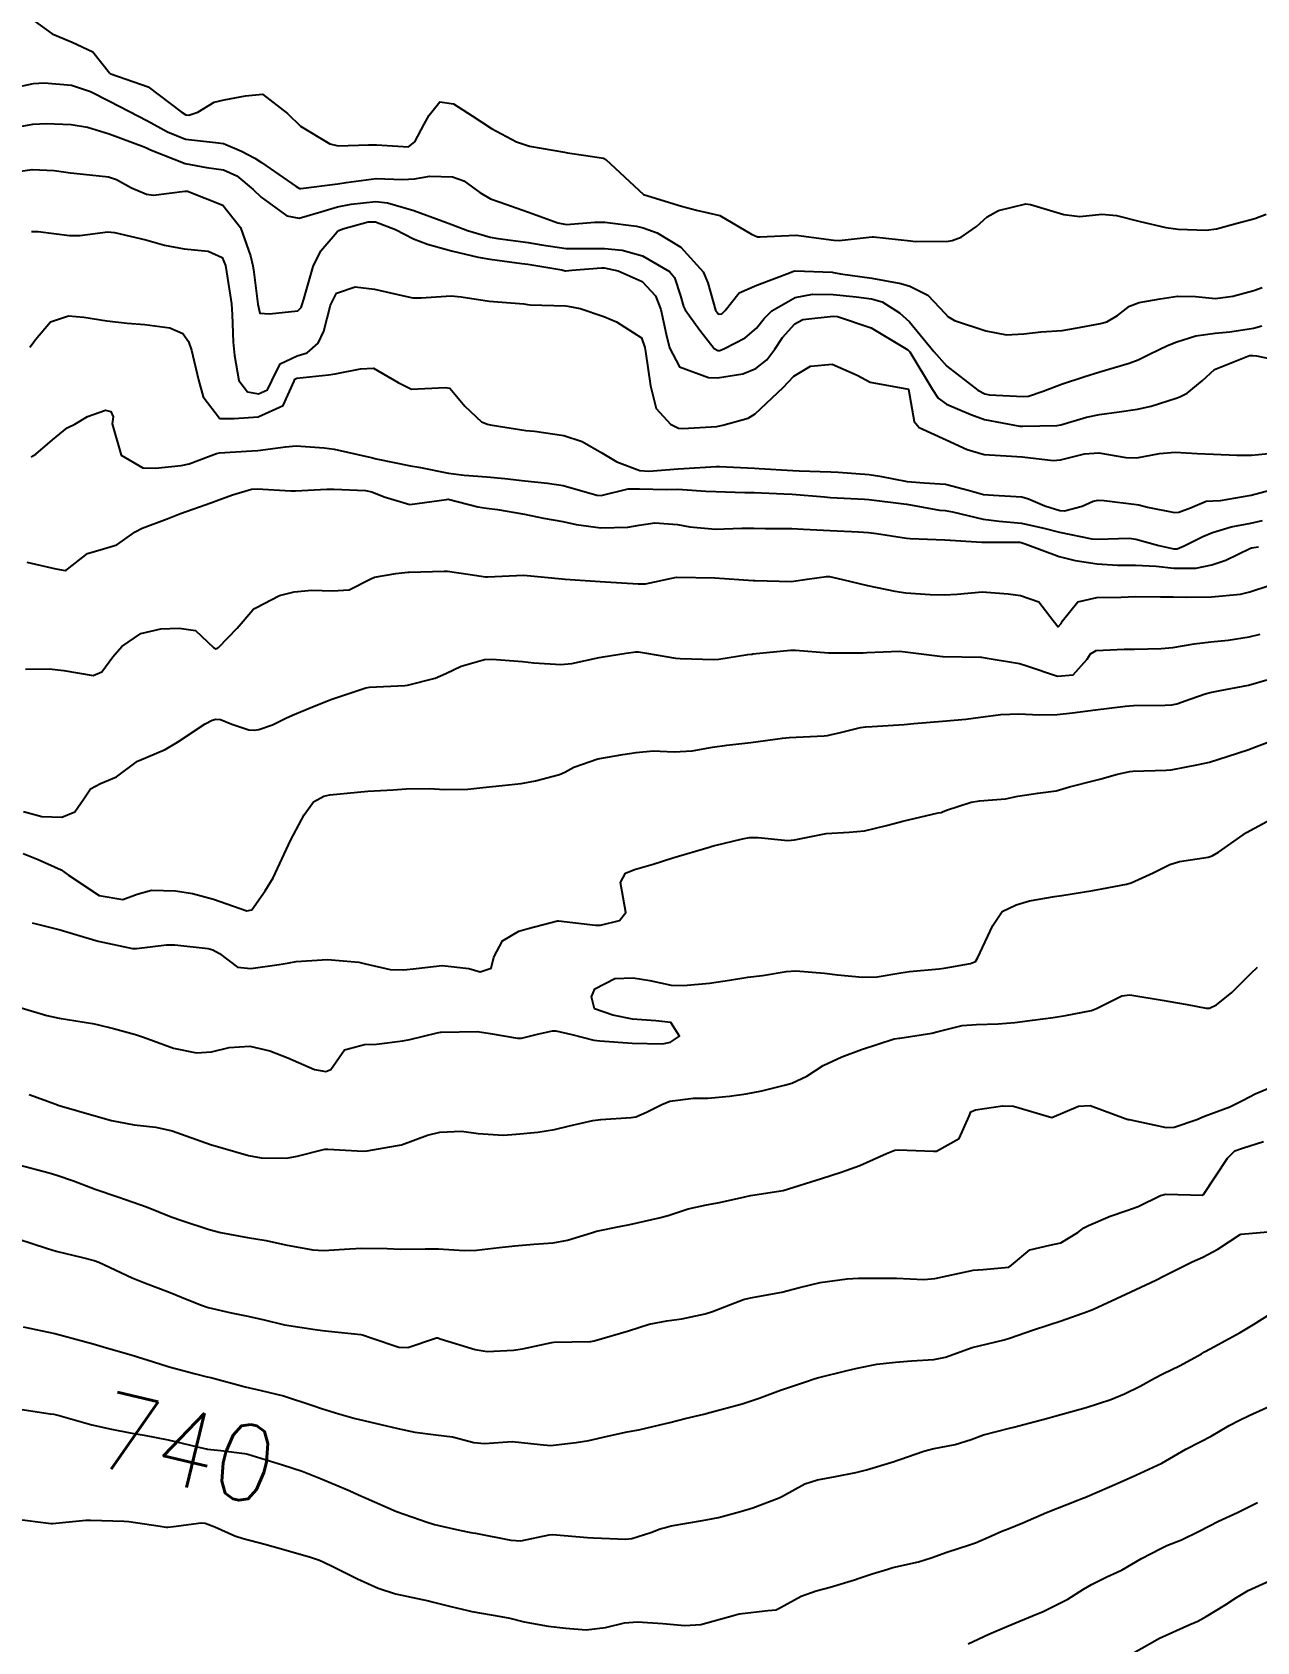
# Model space of a CAD drawing. Header units: metres. Extents: x 318500 to 325275, y 7408834 to 7428799.
# Drawn here: x 322112.1 to 322176.2, y 7417319.9 to 7417404.1 of the extents above; entities that cross this region are included whole.
import ezdxf
from ezdxf.enums import TextEntityAlignment as Align

# ---------------------------------------------------------------- set-up
doc = ezdxf.new("R2010")
doc.units = ezdxf.units.M
doc.header["$MEASUREMENT"] = 0
for name, color, linetype in [('Cotas', 45, 'Continuous'), ('Curvas de Nivel 1m', 11, 'Continuous'), ('Curvas de Nivel 5m', 15, 'Continuous')]:
    doc.layers.add(name, color=color, linetype=linetype)
doc.styles.add('Style-STANDARD', font='STANDARD.shx')

msp = doc.modelspace()

# ---------------------------------------------------------------- linework, layer by layer
at = {"layer": 'Curvas de Nivel 1m', "flags": 128}
for points, elevation in [([(322112.17, 7417404.714), (322113.118, 7417404.03), (322114.156, 7417403.597), (322115.235, 7417403.087), (322116.106, 7417401.991), (322116.14, 7417401.962), (322116.185, 7417401.943), (322118.129, 7417401.254), (322119.87, 7417399.942), (322120.108, 7417399.798), (322120.265, 7417399.781), (322120.736, 7417399.931), (322121.584, 7417400.452), (322122.12, 7417400.571), (322123.23, 7417400.786), (322124.125, 7417400.87), (322125.421, 7417399.867), (322126.1, 7417399.198), (322127.648, 7417398.276), (322128.085, 7417398.171), (322129.673, 7417398.219), (322130.086, 7417398.223), (322131.756, 7417398.112), (322132.089, 7417398.378), (322132.578, 7417399.298), (322132.837, 7417399.769), (322133.404, 7417400.478), (322134.119, 7417400.374), (322135.086, 7417399.735), (322136.1, 7417399.075), (322137.42, 7417398.377), (322138.087, 7417398.15), (322139.92, 7417397.834), (322140.082, 7417397.809), (322141.044, 7417397.656), (322141.965, 7417397.528), (322142.078, 7417397.461), (322144.06, 7417395.62), (322146.051, 7417395.014), (322146.827, 7417394.799), (322148.044, 7417394.52), (322149.704, 7417393.543), (322150.028, 7417393.404), (322150.165, 7417393.401), (322152.03, 7417393.49), (322152.05, 7417393.489), (322154.026, 7417393.228), (322154.29, 7417393.214), (322156.029, 7417393.401), (322156.088, 7417393.4), (322158.026, 7417393.191), (322158.284, 7417393.168), (322160.027, 7417393.182), (322160.214, 7417393.211), (322160.677, 7417393.394), (322161.477, 7417393.947), (322162.046, 7417394.455), (322162.63, 7417394.793), (322164.057, 7417395.131), (322164.31, 7417395.093), (322166.049, 7417394.572), (322166.889, 7417394.47), (322168.049, 7417394.592), (322168.807, 7417394.53), (322170.044, 7417394.206), (322171.389, 7417393.901), (322172.039, 7417393.814), (322173.503, 7417393.76), (322174.039, 7417393.831), (322175.127, 7417394.12), (322176.048, 7417394.358), (322176.647, 7417394.585)], 723), ([(322110.997, 7417401.187), (322112.131, 7417401.429), (322112.696, 7417401.47), (322114.13, 7417401.349), (322115.113, 7417401.018), (322116.118, 7417400.499), (322117.133, 7417399.975), (322118.103, 7417399.474), (322119.147, 7417398.897), (322120.089, 7417398.514), (322121.657, 7417398.346), (322122.086, 7417398.289), (322123.013, 7417397.896), (322123.713, 7417397.522), (322124.074, 7417397.299), (322125.883, 7417396.041), (322126.061, 7417395.937), (322126.132, 7417395.93), (322128.063, 7417396.177), (322128.491, 7417396.251), (322130.067, 7417396.453), (322131.44, 7417396.413), (322132.067, 7417396.439), (322132.874, 7417396.574), (322134.068, 7417396.544), (322134.657, 7417396.333), (322135.485, 7417395.729), (322136.055, 7417395.401), (322136.554, 7417395.214), (322138.045, 7417394.696), (322139.582, 7417394.131), (322140.036, 7417394.055), (322141.51, 7417394.176), (322142.038, 7417394.181), (322143.699, 7417393.96), (322144.034, 7417393.875), (322144.774, 7417393.609), (322146.019, 7417392.858), (322147.173, 7417391.572), (322147.43, 7417391.004), (322147.822, 7417389.562), (322147.977, 7417389.367), (322148.156, 7417389.379), (322148.323, 7417389.557), (322149.066, 7417390.473), (322149.993, 7417390.879), (322151.706, 7417391.514), (322151.909, 7417391.603), (322152.002, 7417391.619), (322153.927, 7417391.555), (322154.001, 7417391.545), (322154.374, 7417391.476), (322155.998, 7417391.237), (322157.525, 7417390.967), (322157.994, 7417390.832), (322158.929, 7417390.355), (322159.837, 7417389.402), (322159.978, 7417389.238), (322160.341, 7417389.029), (322161.966, 7417388.479), (322163.056, 7417388.271), (322163.965, 7417388.326), (322164.864, 7417388.439), (322165.968, 7417388.513), (322166.658, 7417388.625), (322167.974, 7417388.872), (322168.306, 7417388.964), (322168.863, 7417389.287), (322169.49, 7417389.775), (322169.991, 7417389.973), (322171.089, 7417390.158), (322171.996, 7417390.306), (322172.949, 7417390.277), (322173.995, 7417390.188), (322174.894, 7417390.309), (322176.001, 7417390.605), (322176.436, 7417390.751)], 724), ([(322110.741, 7417396.734), (322112.069, 7417396.928), (322113.224, 7417396.873), (322114.067, 7417396.761), (322114.746, 7417396.689), (322116.066, 7417396.548), (322116.483, 7417396.402), (322117.267, 7417395.972), (322118.055, 7417395.638), (322118.417, 7417395.594), (322120.058, 7417395.796), (322120.202, 7417395.793), (322122.047, 7417395.061), (322122.976, 7417393.896), (322123.484, 7417392.412), (322123.616, 7417391.886), (322123.674, 7417391.562), (322123.872, 7417389.882), (322123.973, 7417389.419), (322124.478, 7417389.37), (322125.975, 7417389.528), (322126.135, 7417389.7), (322126.192, 7417389.857), (322126.276, 7417390.148), (322126.77, 7417391.848), (322127.175, 7417392.681), (322128.028, 7417393.675), (322128.113, 7417393.745), (322128.326, 7417393.826), (322129.644, 7417394.197), (322130.036, 7417394.194), (322131.083, 7417393.789), (322132.023, 7417393.294), (322132.758, 7417393.029), (322134.014, 7417392.67), (322135.401, 7417392.338), (322136.008, 7417392.231), (322137.69, 7417392.018), (322138.004, 7417391.975), (322139.782, 7417391.673), (322139.965, 7417391.636), (322140, 7417391.634), (322140.315, 7417391.665), (322141.854, 7417391.79), (322142.002, 7417391.783), (322142.725, 7417391.633), (322143.994, 7417391.07), (322144.692, 7417390.314), (322144.965, 7417389.605), (322145.247, 7417388.315), (322145.421, 7417387.598), (322145.935, 7417386.598), (322147.455, 7417386.039), (322147.927, 7417386.027), (322149.247, 7417386.23), (322149.935, 7417386.514), (322150.511, 7417386.962), (322150.925, 7417387.525), (322151.334, 7417388.145), (322151.97, 7417388.857), (322152.399, 7417389.078), (322153.977, 7417389.261), (322154.211, 7417389.243), (322155.968, 7417388.636), (322157.891, 7417387.491), (322157.95, 7417387.443), (322157.989, 7417387.39), (322159.187, 7417385.411), (322159.473, 7417384.964), (322159.913, 7417384.651), (322161.193, 7417384.102), (322161.907, 7417383.851), (322163.751, 7417383.504), (322163.902, 7417383.495), (322165.69, 7417383.537), (322165.904, 7417383.567), (322167.24, 7417383.977), (322167.912, 7417384.115), (322168.95, 7417384.249), (322169.917, 7417384.389), (322170.628, 7417384.551), (322171.926, 7417384.956), (322172.131, 7417385.034), (322172.501, 7417385.234), (322173.287, 7417385.876), (322173.942, 7417386.467), (322175.778, 7417387.193), (322175.94, 7417387.201), (322176.139, 7417387.187), (322177.642, 7417386.859)], 726), ([(322112.025, 7417393.694), (322112.374, 7417393.687), (322114.022, 7417393.473), (322114.555, 7417393.479), (322116.025, 7417393.66), (322116.367, 7417393.642), (322118.019, 7417393.242), (322118.999, 7417392.967), (322120.013, 7417392.779), (322121.282, 7417392.65), (322122.006, 7417392.327), (322122.181, 7417391.907), (322122.435, 7417390.354), (322122.491, 7417389.902), (322122.527, 7417389.346), (322122.583, 7417387.901), (322122.647, 7417387.191), (322122.885, 7417385.896), (322123.327, 7417385.302), (322123.913, 7417385.195), (322124.384, 7417385.406), (322124.601, 7417385.873), (322125.039, 7417386.763), (322125.94, 7417387.174), (322126.459, 7417387.335), (322127.025, 7417387.844), (322127.321, 7417388.478), (322127.676, 7417389.835), (322127.986, 7417390.466), (322128.961, 7417390.787), (322129.989, 7417390.674), (322131.435, 7417390.336), (322131.984, 7417390.217), (322132.43, 7417390.219), (322133.986, 7417390.327), (322134.516, 7417390.273), (322135.983, 7417390.035), (322137.789, 7417389.895), (322137.982, 7417389.865), (322138.128, 7417389.845), (322139.981, 7417389.792), (322140.096, 7417389.783), (322140.747, 7417389.659), (322141.974, 7417389.246), (322142.64, 7417388.963), (322143.957, 7417388.116), (322144.122, 7417387.617), (322144.161, 7417387.402), (322144.417, 7417385.613), (322144.72, 7417384.42), (322145.476, 7417383.596), (322145.897, 7417383.398), (322146.111, 7417383.373), (322147.899, 7417383.49), (322147.963, 7417383.495), (322148.217, 7417383.557), (322149.53, 7417383.918), (322149.906, 7417384.144), (322151.359, 7417385.518), (322151.629, 7417385.81), (322151.929, 7417386.117), (322152.794, 7417386.641), (322153.939, 7417386.749), (322155.231, 7417386.167), (322155.925, 7417385.798), (322157.92, 7417385.43), (322158.226, 7417383.748), (322158.48, 7417383.421), (322159.891, 7417382.785), (322160.996, 7417382.276), (322161.88, 7417382.014), (322163.314, 7417381.923), (322163.878, 7417381.891), (322165.494, 7417381.707), (322165.876, 7417381.731), (322167.137, 7417382.052), (322167.882, 7417382.109), (322169.292, 7417381.865), (322169.879, 7417381.838), (322171.064, 7417382.07), (322171.883, 7417382.139), (322173.035, 7417382.076), (322173.882, 7417382.042), (322175.102, 7417381.982), (322175.882, 7417381.974), (322176.973, 7417382.084)], 727), ([(322111.944, 7417387.63), (322112.123, 7417387.863), (322112.244, 7417388.037), (322113.03, 7417388.963), (322113.969, 7417389.264), (322114.778, 7417389.198), (322115.965, 7417389.006), (322117.041, 7417388.896), (322117.963, 7417388.822), (322119.267, 7417388.64), (322119.956, 7417388.347), (322120.243, 7417387.936), (322120.402, 7417387.475), (322120.774, 7417385.927), (322121.016, 7417385.029), (322121.866, 7417383.911), (322121.9, 7417383.894), (322121.918, 7417383.892), (322122.636, 7417383.899), (322123.901, 7417383.979), (322125.198, 7417384.576), (322125.769, 7417385.862), (322125.82, 7417385.963), (322125.922, 7417386.005), (322127.577, 7417386.184), (322127.926, 7417386.244), (322129.245, 7417386.496), (322129.931, 7417386.53), (322131.219, 7417385.787), (322131.917, 7417385.434), (322133.686, 7417385.522), (322133.917, 7417385.491), (322134.708, 7417384.538), (322135.584, 7417383.725), (322135.898, 7417383.61), (322136.041, 7417383.575), (322137.894, 7417383.272), (322138.346, 7417383.24), (322139.89, 7417383.012), (322140.844, 7417382.698), (322141.877, 7417382.112), (322142.654, 7417381.632), (322143.863, 7417381.183), (322144.329, 7417381.147), (322145.865, 7417381.266), (322146.167, 7417381.284), (322147.867, 7417381.381), (322148.042, 7417381.384), (322149.866, 7417381.299), (322150.115, 7417381.288), (322151.865, 7417381.18), (322152.204, 7417381.166), (322153.865, 7417381.113), (322154.245, 7417381.096), (322155.863, 7417380.967), (322156.43, 7417380.883), (322157.858, 7417380.604), (322158.748, 7417380.525), (322159.856, 7417380.47), (322161.116, 7417380.129), (322161.855, 7417379.928), (322162.368, 7417379.885), (322163.854, 7417379.794), (322164.211, 7417379.702), (322165.056, 7417379.332), (322165.847, 7417379.091), (322166.091, 7417379.073), (322167.008, 7417379.308), (322167.589, 7417379.566), (322167.853, 7417379.631), (322168.161, 7417379.603), (322169.851, 7417379.404), (322169.971, 7417379.388), (322170.424, 7417379.261), (322171.846, 7417378.979), (322172.079, 7417379.006), (322172.683, 7417379.232), (322173.508, 7417379.569), (322173.854, 7417379.597), (322174.257, 7417379.617), (322175.857, 7417379.891), (322176.832, 7417380.148)], 728), ([(322112.017, 7417381.889), (322112.253, 7417382.036), (322113.128, 7417382.781), (322113.891, 7417383.415), (322114.298, 7417383.609), (322114.968, 7417384.004), (322115.904, 7417384.343), (322116.179, 7417384.262), (322116.296, 7417383.984), (322116.258, 7417383.621), (322116.724, 7417381.977), (322117.86, 7417381.323), (322118.519, 7417381.295), (322119.862, 7417381.435), (322120.274, 7417381.523), (322121.29, 7417381.919), (322121.709, 7417382.076), (322121.873, 7417382.095), (322123.556, 7417382.204), (322123.875, 7417382.234), (322125.327, 7417382.417), (322125.879, 7417382.463), (322127.346, 7417382.37), (322127.877, 7417382.289), (322129.809, 7417381.862), (322129.871, 7417381.846), (322130.062, 7417381.798), (322131.865, 7417381.416), (322132.292, 7417381.345), (322133.859, 7417381.047), (322134.668, 7417380.928), (322135.857, 7417380.842), (322136.801, 7417380.765), (322137.854, 7417380.639), (322139.027, 7417380.508), (322139.851, 7417380.388), (322141.607, 7417379.88), (322141.844, 7417379.875), (322143.259, 7417380.215), (322143.849, 7417380.218), (322145.256, 7417380.192), (322145.849, 7417380.195), (322147.315, 7417380.101), (322147.848, 7417380.078), (322149.357, 7417380.035), (322149.847, 7417380.019), (322151.4, 7417379.963), (322151.846, 7417379.937), (322153.536, 7417379.794), (322153.844, 7417379.771), (322155.622, 7417379.684), (322155.843, 7417379.666), (322157.684, 7417379.432), (322157.823, 7417379.414), (322157.84, 7417379.409), (322159.54, 7417379.108), (322159.837, 7417379.079), (322160.22, 7417379.013), (322161.839, 7417378.627), (322162.674, 7417378.531), (322163.836, 7417378.418), (322165.01, 7417378.155), (322165.829, 7417377.947), (322167.524, 7417377.604), (322167.824, 7417377.581), (322169.469, 7417377.632), (322169.825, 7417377.583), (322171.023, 7417377.252), (322171.818, 7417377.077), (322171.978, 7417377.078), (322172.346, 7417377.235), (322173.322, 7417377.731), (322173.831, 7417377.936), (322174.81, 7417378.23), (322175.838, 7417378.417), (322176.453, 7417378.569)], 729), ([(322111.721, 7417370.775), (322112.948, 7417370.802), (322113.72, 7417370.711), (322115.266, 7417370.448), (322115.72, 7417370.647), (322116.279, 7417371.435), (322116.752, 7417371.975), (322117.747, 7417372.654), (322118.807, 7417372.892), (322119.75, 7417372.929), (322120.62, 7417372.799), (322121.551, 7417371.913), (322121.678, 7417371.849), (322121.739, 7417371.863), (322121.818, 7417371.909), (322122.787, 7417372.931), (322123.61, 7417373.882), (322123.693, 7417373.949), (322123.762, 7417373.994), (322125.006, 7417374.633), (322125.774, 7417374.826), (322126.706, 7417374.916), (322127.776, 7417374.878), (322128.654, 7417374.939), (322129.786, 7417375.505), (322129.987, 7417375.598), (322131.103, 7417375.787), (322131.716, 7417375.856), (322131.791, 7417375.861), (322133.634, 7417375.911), (322133.792, 7417375.906), (322134.991, 7417375.732), (322135.789, 7417375.62), (322135.889, 7417375.619), (322137.79, 7417375.7), (322139.788, 7417375.51), (322139.962, 7417375.492), (322141.786, 7417375.362), (322142.075, 7417375.348), (322143.784, 7417375.247), (322144.157, 7417375.242), (322145.79, 7417375.59), (322147.79, 7417375.56), (322149.788, 7417375.428), (322149.905, 7417375.421), (322151.788, 7417375.379), (322151.913, 7417375.383), (322152.625, 7417375.497), (322153.639, 7417375.635), (322153.792, 7417375.625), (322154.464, 7417375.473), (322155.787, 7417375.164), (322157.208, 7417374.863), (322157.783, 7417374.774), (322159.058, 7417374.686), (322159.783, 7417374.667), (322160.468, 7417374.709), (322161.785, 7417374.832), (322163.143, 7417374.719), (322163.783, 7417374.631), (322164.75, 7417374.306), (322165.493, 7417373.324), (322165.765, 7417373), (322165.915, 7417373.171), (322165.99, 7417373.318), (322166.792, 7417374.298), (322167.782, 7417374.538), (322169.059, 7417374.557), (322169.783, 7417374.582), (322171.105, 7417374.572), (322171.783, 7417374.56), (322172.461, 7417374.556), (322173.783, 7417374.564), (322175.301, 7417374.713), (322175.786, 7417374.822), (322176.855, 7417375.174)], 731), ([(322111.62, 7417363.342), (322112.574, 7417363.067), (322113.616, 7417363.045), (322114.302, 7417363.321), (322114.768, 7417363.999), (322115.118, 7417364.514), (322115.642, 7417364.796), (322116.477, 7417365.149), (322117.58, 7417365.961), (322117.66, 7417366.006), (322119.032, 7417366.581), (322119.67, 7417366.965), (322121.119, 7417367.918), (322121.489, 7417368.107), (322121.684, 7417368.165), (322121.924, 7417368.147), (322122.522, 7417367.897), (322123.4, 7417367.607), (322123.677, 7417367.591), (322123.921, 7417367.634), (322124.635, 7417367.87), (322125.339, 7417368.21), (322125.688, 7417368.371), (322126.613, 7417368.765), (322127.701, 7417369.201), (322129.528, 7417369.803), (322129.711, 7417369.834), (322131.564, 7417369.93), (322131.713, 7417369.949), (322133.163, 7417370.313), (322133.722, 7417370.563), (322134.518, 7417370.948), (322135.734, 7417371.287), (322136.139, 7417371.311), (322137.732, 7417371.183), (322138.31, 7417371.113), (322139.73, 7417371.02), (322140.309, 7417371.084), (322141.736, 7417371.391), (322141.945, 7417371.43), (322143.147, 7417371.626), (322143.664, 7417371.698), (322143.741, 7417371.696), (322143.803, 7417371.682), (322144.216, 7417371.613), (322145.737, 7417371.362), (322145.984, 7417371.338), (322147.736, 7417371.286), (322147.996, 7417371.298), (322149.515, 7417371.542), (322149.712, 7417371.569), (322149.74, 7417371.574), (322149.779, 7417371.578), (322151.743, 7417371.772), (322152.006, 7417371.77), (322153.742, 7417371.641), (322155.558, 7417371.646), (322155.743, 7417371.654), (322157.459, 7417371.719), (322157.744, 7417371.697), (322159.699, 7417371.442), (322159.741, 7417371.439), (322161.702, 7417371.419), (322161.741, 7417371.414), (322161.936, 7417371.377), (322163.736, 7417371.079), (322164.116, 7417370.963), (322165.726, 7417370.415), (322166.548, 7417370.492), (322167.275, 7417371.305), (322167.455, 7417371.593), (322167.747, 7417371.764), (322169.205, 7417371.821), (322169.748, 7417371.832), (322171.139, 7417371.86), (322171.75, 7417371.909), (322172.879, 7417372.103), (322173.755, 7417372.212), (322174.662, 7417372.301), (322175.759, 7417372.475), (322176.332, 7417372.611)], 732), ([(322111.591, 7417361.14), (322112.38, 7417360.82), (322113.583, 7417360.284), (322113.961, 7417360.006), (322115.564, 7417358.936), (322116.804, 7417358.729), (322117.566, 7417359.003), (322118.302, 7417359.216), (322119.569, 7417359.176), (322120.453, 7417359.035), (322121.563, 7417358.745), (322123.298, 7417358.139), (322123.555, 7417358.188), (322124.259, 7417359.18), (322124.673, 7417359.864), (322125.6, 7417361.86), (322126.303, 7417363.167), (322126.793, 7417363.843), (322127.326, 7417364.144), (322127.636, 7417364.208), (322129.099, 7417364.347), (322129.639, 7417364.391), (322130.965, 7417364.461), (322131.641, 7417364.515), (322132.865, 7417364.539), (322133.641, 7417364.493), (322134.87, 7417364.504), (322135.643, 7417364.584), (322136.655, 7417364.7), (322137.647, 7417364.804), (322138.399, 7417364.938), (322139.654, 7417365.263), (322139.935, 7417365.387), (322140.409, 7417365.659), (322141.664, 7417366.09), (322142.982, 7417366.312), (322143.668, 7417366.425), (322144.568, 7417366.505), (322145.669, 7417366.464), (322146.602, 7417366.508), (322147.671, 7417366.694), (322148.418, 7417366.807), (322149.674, 7417366.949), (322151.331, 7417367.17), (322151.677, 7417367.2), (322153.504, 7417367.299), (322153.688, 7417367.315), (322153.826, 7417367.341), (322154.366, 7417367.473), (322155.421, 7417367.735), (322155.693, 7417367.771), (322156.021, 7417367.783), (322157.695, 7417367.888), (322158.207, 7417367.935), (322159.697, 7417368.065), (322160.919, 7417368.167), (322161.699, 7417368.264), (322162.75, 7417368.414), (322163.701, 7417368.446), (322164.766, 7417368.399), (322165.701, 7417368.419), (322166.512, 7417368.502), (322167.704, 7417368.65), (322169.276, 7417368.847), (322169.706, 7417368.876), (322171.356, 7417368.895), (322171.707, 7417368.916), (322171.971, 7417368.974), (322172.704, 7417369.23), (322173.446, 7417369.491), (322173.715, 7417369.564), (322174.143, 7417369.641), (322175.721, 7417369.949), (322176.669, 7417370.233)], 733), ([(322112.061, 7417357.513), (322113.537, 7417357.135), (322114.754, 7417356.775), (322115.528, 7417356.554), (322117.32, 7417356.166), (322117.523, 7417356.162), (322119.103, 7417356.359), (322119.526, 7417356.362), (322121.277, 7417356.159), (322121.523, 7417356.097), (322121.868, 7417355.905), (322122.814, 7417355.191), (322123.512, 7417355.115), (322124.988, 7417355.331), (322125.516, 7417355.418), (322125.883, 7417355.479), (322127.518, 7417355.585), (322129.153, 7417355.442), (322129.516, 7417355.358), (322130.797, 7417355.065), (322131.513, 7417355.049), (322132.156, 7417355.121), (322133.515, 7417355.282), (322134.909, 7417355.124), (322135.512, 7417354.94), (322136.086, 7417355.142), (322136.226, 7417355.713), (322136.673, 7417356.569), (322137.54, 7417357.064), (322138.019, 7417357.217), (322139.549, 7417357.609), (322139.605, 7417357.614), (322141.546, 7417357.381), (322141.8, 7417357.383), (322142.807, 7417357.627), (322143.131, 7417358.049), (322142.855, 7417359.627), (322143.11, 7417360.099), (322143.587, 7417360.304), (322144.568, 7417360.584), (322145.593, 7417360.909), (322147.501, 7417361.464), (322147.599, 7417361.502), (322147.644, 7417361.515), (322147.793, 7417361.558), (322149.241, 7417361.909), (322149.606, 7417361.971), (322150.055, 7417361.982), (322151.613, 7417361.816), (322151.956, 7417361.847), (322153.617, 7417362.187), (322154.826, 7417362.259), (322155.619, 7417362.32), (322156.774, 7417362.595), (322157.624, 7417362.823), (322159.483, 7417363.257), (322159.629, 7417363.291), (322159.71, 7417363.319), (322159.92, 7417363.397), (322161.203, 7417363.817), (322161.638, 7417363.886), (322162.996, 7417364.004), (322163.642, 7417364.135), (322164.688, 7417364.291), (322165.647, 7417364.424), (322166.343, 7417364.62), (322167.655, 7417364.955), (322167.93, 7417365.022), (322168.859, 7417365.282), (322169.51, 7417365.424), (322169.663, 7417365.44), (322171.412, 7417365.496), (322171.664, 7417365.522), (322173.105, 7417365.789), (322173.671, 7417365.924), (322174.65, 7417366.23), (322175.681, 7417366.566), (322176.135, 7417366.731), (322177.31, 7417367.166)], 734), ([(322111.915, 7417348.523), (322113.309, 7417348.012), (322113.419, 7417347.974), (322113.473, 7417347.955), (322115.411, 7417347.387), (322116.219, 7417347.167), (322117.405, 7417346.946), (322118.529, 7417346.817), (322119.4, 7417346.628), (322121.39, 7417345.91), (322123.382, 7417345.332), (322124.047, 7417345.203), (322125.38, 7417345.199), (322125.926, 7417345.301), (322127.388, 7417345.663), (322127.543, 7417345.672), (322129.386, 7417345.566), (322129.603, 7417345.58), (322130.79, 7417345.779), (322131.295, 7417345.868), (322131.392, 7417345.897), (322132.759, 7417346.397), (322133.402, 7417346.554), (322134.536, 7417346.6), (322135.402, 7417346.487), (322136.709, 7417346.392), (322137.401, 7417346.442), (322138.528, 7417346.554), (322139.405, 7417346.701), (322140.178, 7417346.889), (322141.413, 7417347.164), (322141.826, 7417347.221), (322143.416, 7417347.318), (322143.659, 7417347.365), (322144.216, 7417347.602), (322145.021, 7417347.999), (322145.429, 7417348.173), (322146.67, 7417348.333), (322147.432, 7417348.329), (322148.552, 7417348.43), (322149.435, 7417348.557), (322150.254, 7417348.712), (322151.443, 7417349.017), (322151.821, 7417349.127), (322152.597, 7417349.493), (322153.456, 7417350.041), (322154.428, 7417350.503), (322155.464, 7417350.885), (322157.182, 7417351.434), (322157.433, 7417351.468), (322157.471, 7417351.472), (322159.145, 7417351.735), (322159.476, 7417351.817), (322160.739, 7417352.129), (322161.482, 7417352.195), (322162.622, 7417352.224), (322163.484, 7417352.285), (322164.414, 7417352.409), (322165.488, 7417352.551), (322166.146, 7417352.658), (322167.494, 7417352.929), (322167.772, 7417353.019), (322168.281, 7417353.288), (322169.086, 7417353.697), (322169.507, 7417353.748), (322171.301, 7417353.445), (322171.503, 7417353.408), (322172.513, 7417353.23), (322173.497, 7417353.042), (322173.67, 7417353.044), (322174.051, 7417353.212), (322174.854, 7417353.855), (322175.52, 7417354.542), (322175.846, 7417354.864), (322176.196, 7417355.18)], 736), ([(322111.372, 7417344.848), (322112.962, 7417344.421), (322113.364, 7417344.309), (322114.22, 7417344.001), (322115.356, 7417343.567), (322116.541, 7417343.162), (322117.349, 7417342.898), (322118.042, 7417342.645), (322119.342, 7417342.124), (322119.895, 7417341.924), (322121.333, 7417341.467), (322121.924, 7417341.308), (322123.328, 7417341.048), (322124.311, 7417340.879), (322125.322, 7417340.663), (322126.753, 7417340.401), (322127.318, 7417340.368), (322128.683, 7417340.446), (322129.32, 7417340.485), (322130.635, 7417340.465), (322131.32, 7417340.433), (322132.626, 7417340.452), (322133.321, 7417340.454), (322134.68, 7417340.369), (322135.32, 7417340.379), (322136.503, 7417340.522), (322137.324, 7417340.609), (322138.319, 7417340.687), (322139.326, 7417340.769), (322140.08, 7417340.908), (322141.335, 7417341.29), (322141.606, 7417341.366), (322142.803, 7417341.618), (322143.342, 7417341.729), (322144.876, 7417342.065), (322145.349, 7417342.198), (322146.394, 7417342.535), (322147.358, 7417342.756), (322148.035, 7417342.875), (322149.365, 7417343.172), (322149.657, 7417343.236), (322151.37, 7417343.51), (322153.376, 7417344.124), (322154.395, 7417344.455), (322155.383, 7417344.806), (322156.776, 7417345.439), (322157.216, 7417345.609), (322157.393, 7417345.623), (322159.242, 7417345.553), (322159.392, 7417345.564), (322160.575, 7417346.216), (322161.098, 7417347.383), (322161.193, 7417347.613), (322161.425, 7417347.73), (322162.847, 7417347.94), (322163.428, 7417347.916), (322165.42, 7417347.32), (322166.828, 7417347.907), (322167.43, 7417347.954), (322169.255, 7417347.272), (322169.419, 7417347.222), (322169.48, 7417347.209), (322171.413, 7417346.797), (322171.829, 7417346.821), (322173.007, 7417347.224), (322173.301, 7417347.342), (322173.423, 7417347.389), (322174.745, 7417347.885), (322175.435, 7417348.222), (322176.058, 7417348.564), (322177.45, 7417349.136)], 737), ([(322111.324, 7417340.981), (322112.868, 7417340.465), (322113.315, 7417340.332), (322114.692, 7417339.996), (322115.308, 7417339.839), (322115.549, 7417339.744), (322117.295, 7417338.939), (322117.998, 7417338.657), (322119.284, 7417338.172), (322119.886, 7417337.924), (322120.878, 7417337.516), (322121.275, 7417337.383), (322122.478, 7417337.098), (322123.271, 7417336.947), (322124.145, 7417336.743), (322125.266, 7417336.473), (322126.875, 7417336.223), (322127.263, 7417336.171), (322127.572, 7417336.134), (322129.262, 7417335.965), (322129.4, 7417335.937), (322129.799, 7417335.792), (322131.253, 7417335.303), (322131.726, 7417335.292), (322133.112, 7417335.751), (322133.223, 7417335.788), (322133.26, 7417335.79), (322133.295, 7417335.784), (322133.41, 7417335.748), (322135.252, 7417335.179), (322135.876, 7417335.085), (322137.252, 7417335.152), (322137.72, 7417335.218), (322139.258, 7417335.548), (322139.366, 7417335.56), (322141.259, 7417335.594), (322141.3, 7417335.599), (322141.484, 7417335.637), (322143.268, 7417336.156), (322144.361, 7417336.512), (322145.276, 7417336.684), (322146.066, 7417336.791), (322147.282, 7417337.05), (322147.668, 7417337.17), (322148.607, 7417337.54), (322149.293, 7417337.8), (322149.651, 7417337.884), (322151.297, 7417338.178), (322152.224, 7417338.421), (322153.302, 7417338.689), (322154.723, 7417338.877), (322155.305, 7417338.908), (322156.791, 7417338.921), (322157.305, 7417338.909), (322158.734, 7417338.838), (322159.305, 7417338.89), (322161.247, 7417339.318), (322161.309, 7417339.33), (322161.841, 7417339.372), (322163.173, 7417339.491), (322163.314, 7417339.596), (322164.27, 7417340.392), (322165.33, 7417340.633), (322165.891, 7417340.755), (322166.793, 7417341.305), (322167.102, 7417341.544), (322167.346, 7417341.677), (322168.477, 7417342.16), (322169.358, 7417342.454), (322169.949, 7417342.673), (322171.104, 7417343.244), (322171.371, 7417343.309), (322173.326, 7417343.264), (322173.371, 7417343.295), (322174.624, 7417345.201), (322175.011, 7417345.58), (322175.398, 7417345.724), (322176.504, 7417346.073)], 738), ([(322111.601, 7417336.372), (322113.26, 7417336.01), (322115.252, 7417335.47), (322115.953, 7417335.276), (322117.244, 7417334.897), (322118.751, 7417334.424), (322119.235, 7417334.28), (322120.618, 7417333.916), (322121.228, 7417333.758), (322121.424, 7417333.71), (322123.22, 7417333.23), (322124.045, 7417333.04), (322125.214, 7417332.756), (322126.81, 7417332.229), (322127.204, 7417332.091), (322128.107, 7417331.816), (322128.968, 7417331.574), (322129.197, 7417331.516), (322130.608, 7417331.193), (322131.193, 7417331.046), (322132.097, 7417330.855), (322133.19, 7417330.724), (322134.06, 7417330.608), (322135.186, 7417330.309), (322135.744, 7417330.268), (322137.19, 7417330.364), (322138.657, 7417330.206), (322139.187, 7417330.161), (322140.532, 7417330.308), (322141.192, 7417330.423), (322142.171, 7417330.65), (322143.199, 7417330.874), (322143.819, 7417330.986), (322145.206, 7417331.302), (322145.43, 7417331.363), (322146.235, 7417331.575), (322147.212, 7417331.806), (322147.537, 7417331.879), (322149.218, 7417332.342), (322150.103, 7417332.639), (322151.225, 7417333.048), (322152.541, 7417333.49), (322153.049, 7417333.666), (322153.234, 7417333.72), (322154.638, 7417334.06), (322155.241, 7417334.212), (322156.271, 7417334.413), (322157.246, 7417334.516), (322158.084, 7417334.581), (322159.249, 7417334.655), (322159.867, 7417334.775), (322161.259, 7417335.278), (322161.329, 7417335.299), (322161.618, 7417335.366), (322162.926, 7417335.695), (322163.267, 7417335.799), (322164.413, 7417336.193), (322165.277, 7417336.477), (322165.907, 7417336.687), (322167.288, 7417337.163), (322167.388, 7417337.199), (322167.613, 7417337.295), (322169.298, 7417338.074), (322170.876, 7417338.817), (322171.308, 7417339.034), (322171.445, 7417339.102), (322171.695, 7417339.236), (322172.774, 7417339.769), (322173.322, 7417340.014), (322174.112, 7417340.425), (322175.279, 7417341.191), (322175.318, 7417341.213), (322175.34, 7417341.219), (322177.135, 7417341.372)], 739), ([(322111.124, 7417326.32), (322113.054, 7417326.078), (322113.121, 7417326.08), (322114.875, 7417326.242), (322115.124, 7417326.244), (322116.885, 7417326.203), (322117.123, 7417326.186), (322118.758, 7417325.935), (322119.079, 7417325.89), (322119.12, 7417325.884), (322119.161, 7417325.888), (322119.465, 7417325.927), (322120.917, 7417326.118), (322121.123, 7417326.088), (322121.621, 7417325.902), (322122.667, 7417325.439), (322123.114, 7417325.293), (322124.238, 7417324.99), (322125.109, 7417324.753), (322126.625, 7417324.314), (322127.103, 7417324.161), (322127.336, 7417324.06), (322127.792, 7417323.82), (322129.091, 7417323.172), (322130.168, 7417322.699), (322131.079, 7417322.401), (322132.798, 7417322.029), (322133.073, 7417321.967), (322133.978, 7417321.736), (322134.867, 7417321.522), (322135.068, 7417321.478), (322136.585, 7417321.217), (322137.064, 7417321.117), (322137.82, 7417320.925), (322139.06, 7417320.707), (322139.999, 7417320.595), (322141.059, 7417320.509), (322142.067, 7417320.632), (322143.063, 7417320.877), (322143.736, 7417320.931), (322145.063, 7417320.843), (322146.228, 7417320.739), (322147.062, 7417320.792), (322148.814, 7417321.281), (322149.068, 7417321.352), (322149.224, 7417321.373), (322150.57, 7417321.515), (322151.015, 7417321.566), (322151.071, 7417321.586), (322152.302, 7417322.272), (322153.086, 7417322.557), (322153.82, 7417322.738), (322155.095, 7417323.121), (322155.336, 7417323.208), (322156.024, 7417323.441), (322156.842, 7417323.695), (322157.105, 7417323.769), (322158.445, 7417324.075), (322159.113, 7417324.272), (322159.935, 7417324.57), (322161.124, 7417324.959), (322161.427, 7417325.065), (322162.107, 7417325.36), (322162.811, 7417325.675), (322163.134, 7417325.795), (322163.911, 7417326.112), (322165.143, 7417326.659), (322166.779, 7417327.296), (322167.046, 7417327.397), (322167.152, 7417327.443), (322168.437, 7417328.001), (322169.166, 7417328.306), (322169.823, 7417328.607), (322171.18, 7417329.24), (322172.44, 7417329.972), (322173.197, 7417330.357), (322173.761, 7417330.652), (322174.708, 7417331.198), (322175.213, 7417331.466), (322175.757, 7417331.723), (322177.222, 7417332.398)], 741), ([(322161.054, 7417319.787), (322162.129, 7417320.29), (322163.063, 7417320.69), (322164.632, 7417321.327), (322164.937, 7417321.457), (322165.073, 7417321.516), (322166.264, 7417322.121), (322167.09, 7417322.636), (322167.495, 7417322.885), (322168.296, 7417323.278), (322168.852, 7417323.524), (322169.106, 7417323.654), (322170.126, 7417324.244), (322171.123, 7417324.773), (322171.442, 7417324.919), (322172.208, 7417325.224), (322173.135, 7417325.673), (322174.141, 7417326.199), (322175.145, 7417326.647), (322176.197, 7417327.174)], 742), ([(322169.621, 7417319.261), (322171.058, 7417320.082), (322172.647, 7417320.797), (322173.068, 7417320.966), (322173.231, 7417321.046), (322173.506, 7417321.206), (322174.473, 7417321.802), (322175.085, 7417322.2), (322175.709, 7417322.563), (322177.004, 7417323.161)], 743)]:
    msp.add_lwpolyline(points, dxfattribs=dict(at, elevation=elevation))
at = {"layer": 'Curvas de Nivel 5m', "flags": 128}
for points, elevation in [([(322111.047, 7417399.104), (322112.099, 7417399.294), (322112.799, 7417399.334), (322114.099, 7417399.283), (322114.959, 7417399.146), (322116.092, 7417398.799), (322117.929, 7417398.115), (322118.081, 7417398.046), (322118.252, 7417397.958), (322120.073, 7417397.24), (322121.185, 7417397.037), (322122.07, 7417396.908), (322122.768, 7417396.601), (322123.624, 7417395.887), (322124.054, 7417395.474), (322125.392, 7417394.514), (322126.038, 7417394.392), (322127.167, 7417394.72), (322128.047, 7417394.969), (322128.761, 7417395.108), (322130.052, 7417395.263), (322130.653, 7417395.192), (322132.045, 7417394.781), (322133.564, 7417394.231), (322134.034, 7417394.048), (322134.842, 7417393.738), (322136.025, 7417393.386), (322136.426, 7417393.314), (322138.021, 7417393.104), (322138.724, 7417392.985), (322140.017, 7417392.804), (322140.883, 7417392.791), (322142.017, 7417392.799), (322142.939, 7417392.708), (322144.012, 7417392.411), (322145.422, 7417391.599), (322145.678, 7417391.276), (322145.987, 7417390.325), (322146.155, 7417389.761), (322146.245, 7417389.586), (322147.013, 7417388.526), (322147.751, 7417387.563), (322147.948, 7417387.451), (322148.054, 7417387.453), (322148.297, 7417387.557), (322149.378, 7417388.126), (322149.966, 7417388.621), (322150.377, 7417389.131), (322150.769, 7417389.528), (322151.987, 7417390.226), (322152.901, 7417390.408), (322153.989, 7417390.392), (322155.183, 7417390.273), (322155.987, 7417390.162), (322156.539, 7417390.005), (322157.454, 7417389.438), (322157.973, 7417388.951), (322159.255, 7417387.41), (322159.939, 7417386.64), (322161.557, 7417385.384), (322161.927, 7417385.195), (322162.158, 7417385.145), (322163.925, 7417385.047), (322164.198, 7417385.074), (322164.969, 7417385.334), (322165.934, 7417385.693), (322167.152, 7417386.094), (322167.94, 7417386.343), (322169.468, 7417386.8), (322169.947, 7417386.968), (322170.532, 7417387.261), (322171.48, 7417387.724), (322171.96, 7417387.913), (322172.962, 7417388.233), (322173.967, 7417388.368), (322174.74, 7417388.437), (322175.972, 7417388.628), (322176.411, 7417388.746)], 725), ([(322111.795, 7417376.377), (322113.305, 7417376.025), (322113.789, 7417375.945), (322113.849, 7417375.959), (322113.921, 7417376.018), (322114.966, 7417376.839), (322115.806, 7417377.082), (322116.493, 7417377.296), (322117.459, 7417377.965), (322117.822, 7417378.153), (322119.125, 7417378.649), (322119.83, 7417378.921), (322121.413, 7417379.493), (322121.837, 7417379.636), (322122.549, 7417379.899), (322123.536, 7417380.194), (322123.845, 7417380.219), (322125.595, 7417380.111), (322125.844, 7417380.111), (322127.487, 7417380.194), (322127.845, 7417380.194), (322129.513, 7417380.137), (322129.844, 7417380.067), (322130.491, 7417379.793), (322131.836, 7417379.397), (322133.75, 7417379.662), (322133.839, 7417379.672), (322135.383, 7417379.274), (322135.835, 7417379.2), (322136.411, 7417379.138), (322137.832, 7417378.888), (322138.832, 7417378.687), (322139.828, 7417378.504), (322140.526, 7417378.359), (322141.825, 7417378.176), (322143.245, 7417378.207), (322143.827, 7417378.316), (322144.659, 7417378.438), (322145.828, 7417378.353), (322146.482, 7417378.236), (322147.826, 7417378.117), (322149.212, 7417378.16), (322149.826, 7417378.16), (322150.445, 7417378.15), (322151.826, 7417378.146), (322152.438, 7417378.113), (322153.826, 7417378.032), (322155.317, 7417377.973), (322155.825, 7417377.936), (322156.25, 7417377.879), (322157.822, 7417377.64), (322158.015, 7417377.62), (322159.821, 7417377.547), (322161.767, 7417377.434), (322161.821, 7417377.432), (322163.748, 7417377.424), (322163.821, 7417377.418), (322164.036, 7417377.347), (322165.81, 7417376.672), (322166.65, 7417376.469), (322167.805, 7417376.296), (322168.859, 7417376.229), (322169.804, 7417376.231), (322170.889, 7417376.168), (322171.802, 7417376.066), (322172.958, 7417376.073), (322173.805, 7417376.25), (322174.53, 7417376.488), (322175.819, 7417377.115), (322175.874, 7417377.134), (322176.235, 7417377.184)], 730), ([(322111.485, 7417353.063), (322112.834, 7417352.665), (322113.478, 7417352.515), (322115.225, 7417352.241), (322115.473, 7417352.193), (322116.325, 7417351.977), (322117.466, 7417351.671), (322117.894, 7417351.523), (322119.455, 7417350.956), (322120.665, 7417350.704), (322121.453, 7417350.756), (322122.37, 7417350.983), (322123.458, 7417351.058), (322124.506, 7417350.812), (322125.449, 7417350.443), (322126.847, 7417349.836), (322127.439, 7417349.723), (322127.7, 7417349.826), (322128.404, 7417350.867), (322129.46, 7417351.139), (322130.085, 7417351.166), (322131.464, 7417351.342), (322131.825, 7417351.406), (322133.252, 7417351.752), (322133.434, 7417351.787), (322133.471, 7417351.791), (322135.378, 7417351.815), (322135.471, 7417351.805), (322136.029, 7417351.712), (322137.467, 7417351.474), (322137.678, 7417351.477), (322138.507, 7417351.68), (322139.294, 7417351.852), (322139.473, 7417351.856), (322140.3, 7417351.658), (322141.466, 7417351.367), (322141.774, 7417351.328), (322143.464, 7417351.203), (322145.052, 7417351.184), (322145.467, 7417351.257), (322145.946, 7417351.583), (322145.481, 7417352.291), (322144.697, 7417352.386), (322143.483, 7417352.468), (322142.446, 7417352.67), (322141.49, 7417353.002), (322141.328, 7417353.643), (322141.504, 7417354.063), (322142.55, 7417354.589), (322143.51, 7417354.631), (322144.385, 7417354.483), (322145.507, 7417354.245), (322146.15, 7417354.221), (322147.512, 7417354.356), (322148.557, 7417354.507), (322149.517, 7417354.67), (322150.293, 7417354.754), (322151.522, 7417354.958), (322152.028, 7417354.997), (322153.521, 7417354.868), (322154.207, 7417354.786), (322155.518, 7417354.67), (322156.284, 7417354.683), (322157.522, 7417354.884), (322157.984, 7417354.962), (322159.526, 7417355.105), (322159.789, 7417355.134), (322161.177, 7417355.384), (322161.428, 7417355.484), (322161.533, 7417355.665), (322162.331, 7417357.368), (322162.829, 7417358.093), (322163.566, 7417358.447), (322164.257, 7417358.652), (322165.574, 7417358.894), (322165.953, 7417358.938), (322167.578, 7417359.196), (322167.664, 7417359.214), (322168.049, 7417359.293), (322169.327, 7417359.531), (322169.585, 7417359.61), (322170.729, 7417360.117), (322171.6, 7417360.554), (322172.112, 7417360.725), (322173.606, 7417360.949), (322173.817, 7417361.007), (322174.141, 7417361.212), (322175.62, 7417362.236), (322177.318, 7417363.165)], 735), ([(322111.548, 7417332.035), (322113.001, 7417331.816), (322113.198, 7417331.791), (322113.475, 7417331.73), (322115.193, 7417331.241), (322116.225, 7417331.009), (322117.189, 7417330.828), (322117.929, 7417330.69), (322119.185, 7417330.45), (322121.087, 7417330.005), (322121.181, 7417329.985), (322121.244, 7417329.972), (322121.937, 7417329.899), (322123.178, 7417329.736), (322123.356, 7417329.699), (322125.169, 7417329.141), (322126.198, 7417328.806), (322127.159, 7417328.439), (322128.66, 7417327.807), (322129.147, 7417327.583), (322129.544, 7417327.394), (322131.134, 7417326.711), (322132.733, 7417326.147), (322133.124, 7417326.022), (322133.344, 7417325.968), (322134.431, 7417325.73), (322135.018, 7417325.611), (322135.128, 7417325.594), (322135.273, 7417325.573), (322137.123, 7417325.197), (322137.64, 7417325.167), (322139.127, 7417325.488), (322139.295, 7417325.5), (322141.126, 7417325.343), (322141.439, 7417325.322), (322143.125, 7417325.262), (322143.44, 7417325.292), (322144.443, 7417325.597), (322144.935, 7417325.789), (322145.133, 7417325.857), (322145.499, 7417325.95), (322147.137, 7417326.229), (322147.976, 7417326.385), (322149.142, 7417326.696), (322149.771, 7417326.897), (322151.149, 7417327.416), (322151.334, 7417327.507), (322152.5, 7417328.15), (322153.163, 7417328.366), (322154.103, 7417328.529), (322155.169, 7417328.74), (322155.727, 7417328.889), (322157.178, 7417329.327), (322157.257, 7417329.35), (322157.477, 7417329.426), (322158.733, 7417329.861), (322159.189, 7417329.987), (322160.36, 7417330.215), (322161.197, 7417330.476), (322161.846, 7417330.718), (322163.206, 7417331.061), (322163.437, 7417331.116), (322164.229, 7417331.335), (322165.213, 7417331.596), (322165.591, 7417331.694), (322167.218, 7417332.138), (322168.505, 7417332.559), (322169.226, 7417332.853), (322170.042, 7417333.258), (322170.802, 7417333.681), (322171.24, 7417333.901), (322172.134, 7417334.344), (322173.256, 7417334.961), (322173.42, 7417335.055), (322173.706, 7417335.213), (322174.711, 7417335.756), (322175.273, 7417336.064), (322175.977, 7417336.482), (322177.059, 7417337.163)], 740)]:
    msp.add_lwpolyline(points, dxfattribs=dict(at, elevation=elevation))

# ---------------------------------------------------------------- texts
at = {"layer": 'Cotas', "style": 'Style-STANDARD'}
msp.add_text('740', height=4, rotation=346.28739, dxfattribs=at).set_placement((322120.16, 7417330.014, 740), align=Align.MIDDLE_CENTER)

doc.saveas('drawing.dxf')
